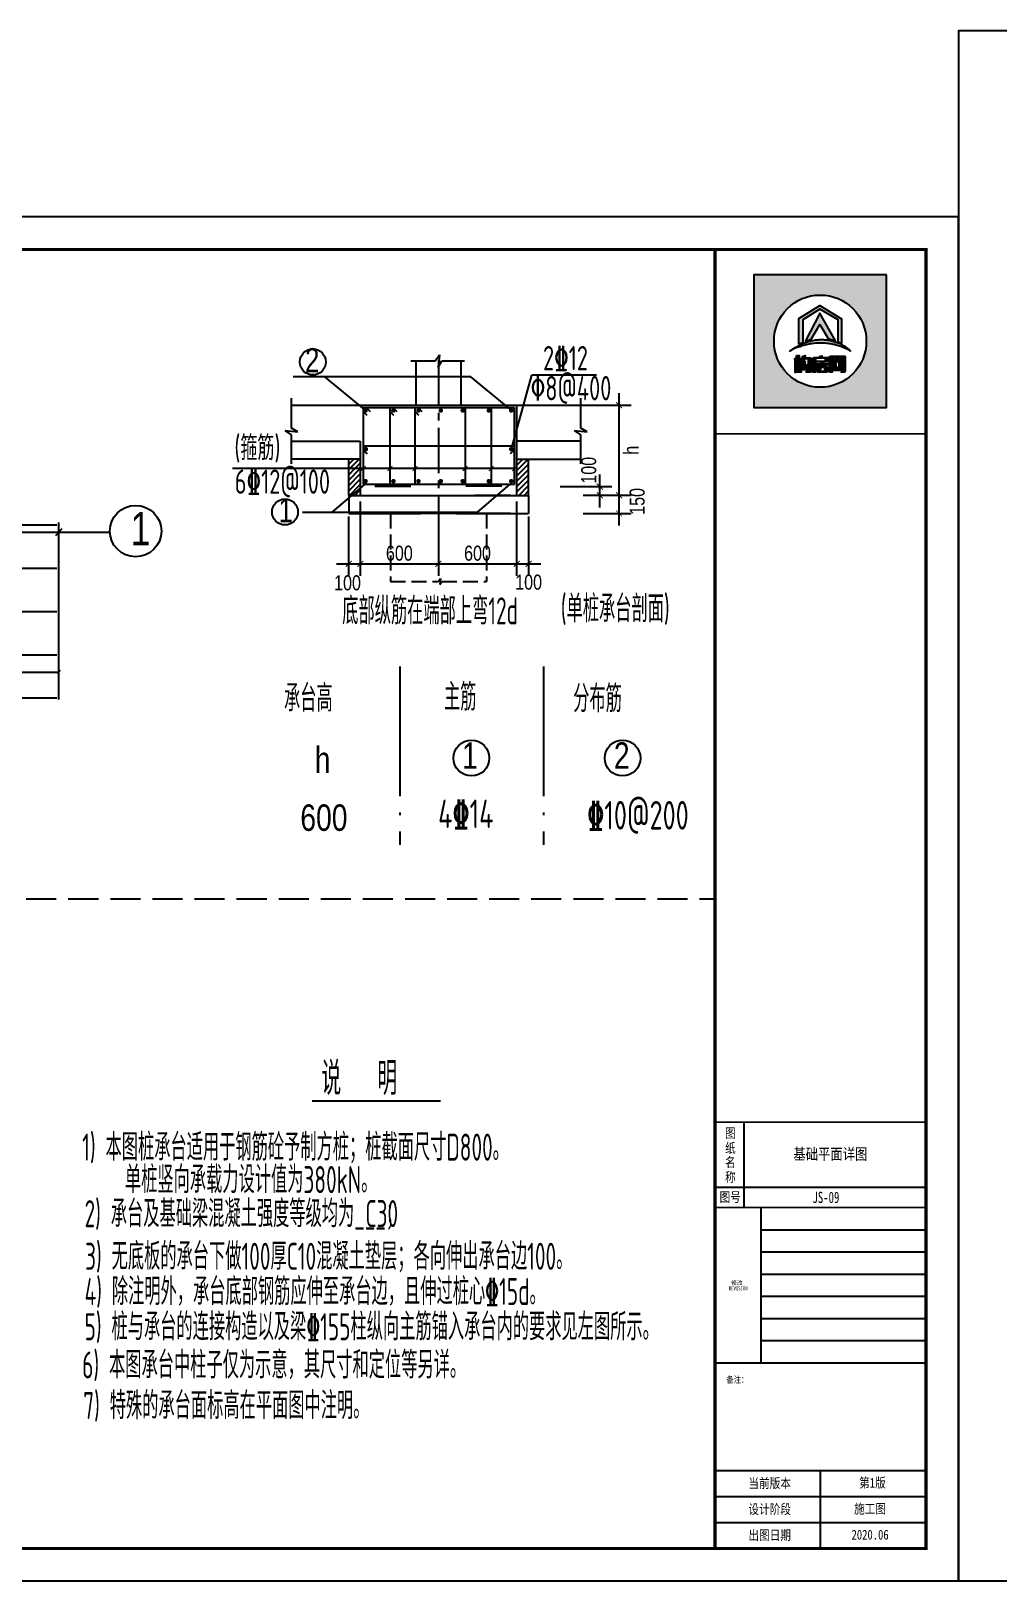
# Model space of a CAD drawing. Header units: millimetres. Extents: x -807114 to 558292, y -468455 to -61603.
# Drawn here: x -47400 to -31315, y -254641 to -228857 of the extents above; entities that cross this region are included whole.
import ezdxf
from ezdxf.enums import TextEntityAlignment as Align

# ---------------------------------------------------------------- set-up
doc = ezdxf.new("R2010")
doc.units = ezdxf.units.MM
doc.header["$LTSCALE"] = 1000
for name, pattern in [('ACAD_ISO04W100', [30.5, 24, -3, 0.5, -3]), ('CENTER', [50.8, 31.75, -6.35, 6.35, -6.35]), ('CENTER2', [1.125, 0.75, -0.125, 0.125, -0.125]), ('DASH', [0.35, 0.25, -0.1]), ('DASHED', [19.05, 12.7, -6.35])]:
    doc.linetypes.add(name, pattern=pattern)
for name, color, linetype in [('0-1', 7, 'DASHED'), ('0-hatch', 8, 'Continuous'), ('5', 7, 'CENTER'), ('BAN', 7, 'Continuous'), ('C-1', 3, 'DASH'), ('G', 3, 'Continuous'), ('HIDE_BEAMDIMMASS', 2, 'Continuous'), ('PUB_TEXT', 3, 'Continuous'), ('PUB_TITLE', 4, 'Continuous'), ('ZX', 6, 'CENTER2'), ('建-文字', 7, 'Continuous'), ('建-轴', 1, 'Continuous'), ('模板说明', 7, 'Continuous')]:
    doc.layers.add(name, color=color, linetype=linetype)
doc.styles.add('_ROMANS', font='tssdeng.shx', dxfattribs={"width": 0.6, "bigfont": 'hztxt.shx'})
doc.styles.add('TJ03', font='tj03-romans1.shx', dxfattribs={"width": 0.8, "bigfont": 'tj-hztxt1.shx'})
doc.styles.add('TSSD_Rein', font='Tssdeng.shx', dxfattribs={"width": 0.7, "bigfont": 'hztxt.shx'})
doc.styles.add('uni-黑体', font='simhei.ttf')
doc.styles.add('ZDBOX', font='simsun.ttc', dxfattribs={"width": 0.7})
doc.styles.add('宋体', font='simsun.ttc', dxfattribs={"width": 0.8})
doc.dimstyles.new('D50', dxfattribs={"dimscale": 0, "dimtxt": 250, "dimasz": 150, "dimexe": 200, "dimexo": 100, "dimgap": 50, "dimtad": 1, "dimdec": 0, "dimlfac": 0.5, "dimzin": 0, "dimdsep": 46, "dimtxsty": 'TJ03', "dimblk1": 'ARCHTICK', "dimblk2": 'ARCHTICK', "dimsah": 1, "dimcen": 0, "dimdle": 200, "dimclrd": 256, "dimclre": 256, "dimclrt": 256, "dimadec": 0, "dimazin": 0, "dimtfac": 1, "dimtdec": 0, "dimtmove": 2, "dimatfit": 3, "dimldrblk": 'ARCHTICK', "dimfxl": 1, "dimtolj": 1, "dimtzin": 0, "dimarcsym": 0})

# ---------------------------------------------------------------- blocks, each defined once
blk = doc.blocks.new('sadfasdfasdf')
for p, q in [((-156581.7, -235082.8), (-156599.8, -235101.5)), ((-155346.4, -235092.1), (-156590.8, -235092.1)), ((-156341.7, -235082.8), (-156359.8, -235101.5)), ((-156101.7, -235082.8), (-156119.8, -235101.5)), ((-155861.7, -235082.8), (-155879.8, -235101.5)), ((-156861, -235868), (-155630.8, -235868)), ((-155861.7, -235858.7), (-155879.8, -235877.4)), ((-155621.7, -235858.7), (-155639.8, -235877.4))]:
    blk.add_line(p, q)
at = {"color": 0, "linetype": 'ByBlock'}
for p, q in [((-155612.7, -235073.5), (-155648.9, -235110.8)), ((-156572.7, -235849.4), (-156608.9, -235886.7)), ((-156341.7, -235858.7), (-156359.8, -235877.4)), ((-156101.7, -235858.7), (-156119.8, -235877.4))]:
    blk.add_line(p, q, dxfattribs=at)
for centre in [(-155204, -235085), (-157003.6, -235868)]:
    blk.add_circle(centre, 142.6)
at = {"layer": 'G'}
for p, q in [((-155640.9, -235052.2), (-156594, -235052.2)), ((-156590.8, -236018.8), (-156590.8, -235036.6)), ((-156350.8, -236018.8), (-156350.8, -235036.6)), ((-156110.8, -236018.8), (-156110.8, -235036.6)), ((-155870.8, -236018.8), (-155870.8, -235036.6)), ((-155630.8, -236018.8), (-155630.8, -235036.6)), ((-155640.9, -235292.2), (-156594, -235292.2)), ((-155640.9, -235532.2), (-156594, -235532.2)), ((-155640.9, -235772.2), (-156594, -235772.2)), ((-155640.9, -236012.2), (-156594, -236012.2))]:
    blk.add_line(p, q, dxfattribs=at)
at = {"layer": '5', "style": 'TJ03', "width": 0.8}
for s, p in [('1', (-155232.2, -235164)), ('2', (-157055.5, -235948.7))]:
    blk.add_text(s, height=184.8, dxfattribs=at).set_placement(p)
blk = doc.blocks.new('_ArchTick')
at = {"color": 0, "linetype": 'ByBlock', "const_width": 0.15}
blk.add_lwpolyline([(-0.5, -0.5), (0.5, 0.5)], dxfattribs=at)
blk = doc.blocks.new('*D9477')
at = {"lineweight": -2}
for p, q in [((-41923, -236681), (-41923, -237920)), ((-42116, -236931), (-42116, -237920)), ((-42316, -237720), (-41723, -237720))]:
    blk.add_line(p, q, dxfattribs=at)
at = {"layer": 'Defpoints', "color": 0}
for p in [(-41923, -236581), (-42116, -236831), (-41923, -237720)]:
    blk.add_point(p, dxfattribs=at)
at = {"linetype": 'ByBlock', "lineweight": -2, "xscale": 100, "yscale": 100, "zscale": 100, "rotation": 180}
blk.add_blockref('_ArchTick', (-42116, -237720), dxfattribs=at)
at = {"linetype": 'ByBlock', "lineweight": -2, "xscale": 100, "yscale": 100, "zscale": 100}
blk.add_blockref('_ArchTick', (-41923, -237720), dxfattribs=at)
at = {"insert": (-42135, -238038), "char_height": 250, "attachment_point": 5, "style": 'TJ03'}
blk.add_mtext('\\A1;100', dxfattribs=at)
blk = doc.blocks.new('*D9478')
at = {"lineweight": -2}
for p, q in [((-41923, -236681), (-41923, -237920)), ((-40623, -236931), (-40623, -237920)), ((-42123, -237720), (-40423, -237720))]:
    blk.add_line(p, q, dxfattribs=at)
at = {"layer": 'Defpoints', "color": 0}
for p in [(-41923, -236581), (-40623, -236831), (-40623, -237720)]:
    blk.add_point(p, dxfattribs=at)
at = {"linetype": 'ByBlock', "lineweight": -2, "xscale": 100, "yscale": 100, "zscale": 100, "rotation": 180}
blk.add_blockref('_ArchTick', (-41923, -237720), dxfattribs=at)
at = {"linetype": 'ByBlock', "lineweight": -2, "xscale": 100, "yscale": 100, "zscale": 100}
blk.add_blockref('_ArchTick', (-40623, -237720), dxfattribs=at)
at = {"insert": (-41273, -237545), "char_height": 250, "attachment_point": 5, "style": 'TJ03'}
blk.add_mtext('\\A1;\\A1;600', dxfattribs=at)
blk = doc.blocks.new('*D9479')
at = {"lineweight": -2}
for p, q in [((-39323, -236681), (-39323, -237920)), ((-40623, -236931), (-40623, -237920)), ((-40823, -237720), (-39123, -237720))]:
    blk.add_line(p, q, dxfattribs=at)
at = {"layer": 'Defpoints', "color": 0}
for p in [(-39323, -236581), (-40623, -236831), (-39323, -237720)]:
    blk.add_point(p, dxfattribs=at)
at = {"linetype": 'ByBlock', "lineweight": -2, "xscale": 100, "yscale": 100, "zscale": 100, "rotation": 180}
blk.add_blockref('_ArchTick', (-40623, -237720), dxfattribs=at)
at = {"linetype": 'ByBlock', "lineweight": -2, "xscale": 100, "yscale": 100, "zscale": 100}
blk.add_blockref('_ArchTick', (-39323, -237720), dxfattribs=at)
at = {"insert": (-39973, -237545), "char_height": 250, "attachment_point": 5, "style": 'TJ03'}
blk.add_mtext('\\A1;\\A1;600', dxfattribs=at)
blk = doc.blocks.new('*D9480')
at = {"lineweight": -2}
for p, q in [((-39323, -236681), (-39323, -237920)), ((-39122, -236931), (-39122, -237920)), ((-39523, -237720), (-38922, -237720))]:
    blk.add_line(p, q, dxfattribs=at)
at = {"layer": 'Defpoints', "color": 0}
for p in [(-39323, -236581), (-39122, -236831), (-39122, -237720)]:
    blk.add_point(p, dxfattribs=at)
at = {"linetype": 'ByBlock', "lineweight": -2, "xscale": 100, "yscale": 100, "zscale": 100, "rotation": 180}
blk.add_blockref('_ArchTick', (-39323, -237720), dxfattribs=at)
at = {"linetype": 'ByBlock', "lineweight": -2, "xscale": 100, "yscale": 100, "zscale": 100}
blk.add_blockref('_ArchTick', (-39122, -237720), dxfattribs=at)
at = {"insert": (-39123, -238027), "char_height": 250, "attachment_point": 5, "style": 'TJ03'}
blk.add_mtext('\\A1;100', dxfattribs=at)
blk = doc.blocks.new('*D9481')
at = {"lineweight": -2}
for p, q in [((-37618, -236781), (-37618, -234881)), ((-38396, -235081), (-37418, -235081)), ((-38213, -236581), (-37418, -236581))]:
    blk.add_line(p, q, dxfattribs=at)
at = {"layer": 'Defpoints', "color": 0}
for p in [(-38496, -235081), (-37618, -235081), (-38313, -236581)]:
    blk.add_point(p, dxfattribs=at)
at = {"linetype": 'ByBlock', "lineweight": -2, "xscale": 100, "yscale": 100, "zscale": 100}
for p, rotation in [((-37618, -235081), 90), ((-37618, -236581), 270)]:
    blk.add_blockref('_ArchTick', p, dxfattribs=dict(at, rotation=rotation))
at = {"insert": (-37419, -235831), "char_height": 250, "attachment_point": 5, "rotation": 90, "style": 'TJ03'}
blk.add_mtext('\\A1;h', dxfattribs=at)
blk = doc.blocks.new('*D9482')
at = {"lineweight": -2}
for p, q in [((-37618, -237082), (-37618, -236381)), ((-38213, -236581), (-37418, -236581)), ((-38213, -236882), (-37418, -236882))]:
    blk.add_line(p, q, dxfattribs=at)
at = {"layer": 'Defpoints', "color": 0}
for p in [(-38313, -236581), (-37618, -236581), (-38313, -236882)]:
    blk.add_point(p, dxfattribs=at)
at = {"linetype": 'ByBlock', "lineweight": -2, "xscale": 100, "yscale": 100, "zscale": 100}
for p, rotation in [((-37618, -236581), 90), ((-37618, -236882), 270)]:
    blk.add_blockref('_ArchTick', p, dxfattribs=dict(at, rotation=rotation))
at = {"insert": (-37316, -236682), "char_height": 250, "attachment_point": 5, "rotation": 90, "style": 'TJ03'}
blk.add_mtext('\\A1;150', dxfattribs=at)
blk = doc.blocks.new('*D9483')
at = {"lineweight": -2}
for p, q in [((-38597, -236435), (-37739, -236435)), ((-37939, -236781), (-37939, -236235)), ((-38113, -236581), (-37739, -236581))]:
    blk.add_line(p, q, dxfattribs=at)
at = {"layer": 'Defpoints', "color": 0}
for p in [(-38697, -236435), (-37939, -236435), (-38213, -236581)]:
    blk.add_point(p, dxfattribs=at)
at = {"linetype": 'ByBlock', "lineweight": -2, "xscale": 100, "yscale": 100, "zscale": 100}
for p, rotation in [((-37939, -236435), 90), ((-37939, -236581), 270)]:
    blk.add_blockref('_ArchTick', p, dxfattribs=dict(at, rotation=rotation))
at = {"insert": (-38122, -236164), "char_height": 250, "attachment_point": 5, "rotation": 90, "style": 'TJ03'}
blk.add_mtext('\\A1;100', dxfattribs=at)

msp = doc.modelspace()

# ---------------------------------------------------------------- hatches: boundary and pattern name
h = msp.add_hatch(color=254)
h.dxf.hatch_style = 1
h.paths.add_polyline_path([(-35374.7, -232914.9), (-35374.7, -235117.8), (-33171.8, -235117.8), (-33171.8, -232914.9)])
h.paths.add_polyline_path([(-33505.8, -234016.4, 1), (-35040.8, -234016.4, 1)], flags=16)
edge = h.paths.add_edge_path(flags=0)
edge.add_spline(control_points=[(-34775.3, -234179), (-34784.2, -234187), (-34702.4, -234132.1), (-34662.5, -234129.2), (-34554.4, -234087.5), (-34464.6, -234066.2), (-34368.5, -234052.4), (-34278.4, -234046.3), (-34198, -234049.1), (-34127.2, -234059.7), (-34060.6, -234067.8), (-33984.2, -234088), (-33914.9, -234109.5), (-33855.8, -234139.8), (-33807.9, -234158.2), (-33783.8, -234171.3), (-33764, -234184.4), (-33793.9, -234158), (-33810.4, -234137.6), (-33862.2, -234104), (-33915.2, -234068.7), (-33981.2, -234044.9), (-34048.5, -234018.2), (-34117.3, -234001.5), (-34184.7, -233992.5), (-34253.2, -233989.4), (-34331.6, -233991.6), (-34419.6, -234010.9), (-34505.8, -234033.3), (-34583.6, -234066.5), (-34647.2, -234099.4), (-34702.7, -234130.2), (-34744.5, -234156.1), (-34767.7, -234172.1), (-34775.3, -234179)], knot_values=[0, 0, 0, 0, 114.6701792, 423.6370059, 763.8986699, 1083.683754, 1343.4052394, 1688.0764596, 1952.3268144, 2113.6990549, 2375.6938067, 2595.1886814, 2872.8395413, 3068.1559512, 3238.5921563, 3348.0567625, 3361.0951673, 3431.8058454, 3527.2652608, 3733.2003234, 3952.805082, 4160.2327803, 4398.1287659, 4650.4881327, 4837.1696797, 5050.4283255, 5308.6844968, 5588.1598982, 5913.430939, 6163.1232497, 6398.1392066, 6601.6250784, 6772.5497694, 6871.1499722, 6871.1499722, 6871.1499722, 6871.1499722], degree=3, periodic=1)
h.paths.add_polyline_path([(-34221.7, -234371.5), (-34218.1, -234371.8), (-34218.1, -234393.5), (-34138.6, -234393.5), (-34138.6, -234411), (-34267.7, -234411), (-34267.7, -234437.8), (-34165.6, -234437.8), (-34155.9, -234443.5), (-34149.4, -234453.1), (-34150, -234516.9), (-34155.2, -234524.7), (-34164.7, -234532.5), (-34244.3, -234532.5), (-34236.7, -234522.8), (-34233.2, -234515), (-34201.1, -234515), (-34195, -234511.9), (-34192.9, -234505.6), (-34192.9, -234461.6), (-34194.7, -234457.2), (-34200.1, -234454.6), (-34267.9, -234454.6), (-34267.9, -234532.5), (-34310.4, -234532.5), (-34310.4, -234415.8), (-34313.3, -234411), (-34339.2, -234411), (-34339.2, -234393.5), (-34261.5, -234393.5), (-34261.5, -234381.3)], flags=0)
h.paths.add_polyline_path([(-34263.5, -234265.6), (-34243.8, -234259.7), (-34243.8, -234282.3), (-34240.7, -234285.9), (-34154.7, -234285.9), (-34146.7, -234290.9), (-34141.4, -234298.4), (-34141.4, -234348.8), (-34148.4, -234357.1), (-34156.6, -234361.8), (-34343.3, -234361.8), (-34349.9, -234365.1), (-34349.9, -234532.5), (-34392.8, -234532.5), (-34392.8, -234300.3), (-34386.7, -234291.2), (-34375.3, -234285.9), (-34285.4, -234285.9), (-34285.4, -234271.4)], flags=0)
h.paths.add_polyline_path([(-34349.9, -234347.1), (-34349.9, -234307.2), (-34340.8, -234301.7), (-34191.4, -234301.7), (-34183.6, -234308.6), (-34183.6, -234347.1)], flags=0)
h.paths.add_polyline_path([(-34520.7, -234361.3), (-34531.3, -234420.7), (-34540.8, -234469.2), (-34539.3, -234474.8), (-34516.9, -234474.8), (-34514.9, -234469.7), (-34520.8, -234421.6), (-34482.9, -234404.3), (-34474, -234472.2), (-34474.1, -234485.5), (-34481.3, -234493.9), (-34572.2, -234493.9), (-34580.6, -234487.3), (-34582.5, -234478.1), (-34559.1, -234361.3)], flags=0)
h.paths.add_polyline_path([(-34546.1, -234264.2), (-34521.5, -234256.4), (-34527.1, -234292), (-34442.6, -234292), (-34434.6, -234293.9), (-34427.5, -234300.4), (-34425.9, -234308.1), (-34425.9, -234516.9), (-34429.6, -234524.3), (-34437.8, -234532.5), (-34504.6, -234532.5), (-34497.9, -234523.7), (-34493.2, -234513.9), (-34475.9, -234513.9), (-34469.6, -234510.6), (-34467.6, -234504), (-34467.6, -234325.1), (-34467.6, -234321.2), (-34470.4, -234315.6), (-34477.4, -234311.7), (-34531.4, -234311.7), (-34533, -234328.2), (-34537.7, -234350.7), (-34580.8, -234350.7), (-34572.4, -234329.5), (-34566.9, -234300.3), (-34564.7, -234268.6)], flags=0)
h.paths.add_polyline_path([(-34590.3, -234337.4), (-34590.2, -234532.5), (-34615.4, -234532.5), (-34615.4, -234337.4)], flags=0)
h.paths.add_polyline_path([(-34670.4, -234337.4), (-34672.6, -234532.5), (-34693.4, -234532.5), (-34693.4, -234337.4)], flags=0)
h.paths.add_polyline_path([(-34621.7, -234257), (-34621.7, -234303.9), (-34591.1, -234303.9), (-34591.1, -234322), (-34621.7, -234322), (-34621.7, -234532.5), (-34664.6, -234532.5), (-34664.6, -234322), (-34695.4, -234322), (-34695.4, -234303.9), (-34664.6, -234303.9), (-34664.6, -234257)], flags=0)
h.paths.add_polyline_path([(-34525.5, -234023.1), (-34277.1, -233552.1), (-34019.9, -234012.4), (-34137.8, -233970.1), (-34278.5, -233740.7), (-34421.7, -233986.1)], flags=0)
h.paths.add_polyline_path([(-34626.4, -233641.2), (-34278.2, -233421.1), (-33920.9, -233643), (-33920.9, -234056.9), (-33975.1, -234034.4), (-33975.1, -233664.3), (-34277.3, -233485.4), (-34563.9, -233660.9), (-34563.9, -234041.6), (-34626.4, -234065.9)], flags=0)
h.paths.add_polyline_path([(-34075.2, -234532.5), (-34116.6, -234532.5), (-34116.6, -234284.4), (-34116.6, -234280.6), (-34111.9, -234272.8), (-34101.9, -234264.7), (-33873.6, -234264.7), (-33865.1, -234268.7), (-33856.6, -234275.8), (-33856.6, -234515), (-33863.8, -234526.4), (-33869.7, -234532.5), (-33921.4, -234532.5), (-33911.4, -234515.8), (-33903.8, -234514.7), (-33900.3, -234508), (-33900.3, -234502.3), (-33902.2, -234502.3), (-33931.9, -234502.3), (-33941.7, -234470.6), (-33953.3, -234502.3), (-34017, -234502.3), (-34026.7, -234470.6), (-34040.2, -234502.3), (-34071.2, -234502.3), (-34071.2, -234493.4), (-34068.8, -234493.4), (-34042.1, -234410.5), (-34075.2, -234307.2)], flags=0)
h.paths.add_polyline_path([(-33986.2, -234312.8), (-33957.5, -234410.5), (-33984, -234493.4), (-33987.8, -234493.4), (-34012.9, -234410.5), (-33989.7, -234312.8)], flags=0)
h = msp.add_hatch(color=7)
h.dxf.hatch_style = 1
h.paths.add_polyline_path([(-34626.4, -234065.9), (-34563.9, -234041.6), (-34563.9, -233660.9), (-34277.3, -233485.4), (-33975.1, -233664.3), (-33975.1, -234034.4), (-33920.9, -234056.9), (-33920.9, -233643), (-34278.2, -233421.1), (-34626.4, -233641.2)])
h = msp.add_hatch(color=7)
h.dxf.hatch_style = 1
h.paths.add_polyline_path([(-34421.7, -233986.1), (-34278.5, -233740.7), (-34137.8, -233970.1), (-34019.9, -234012.4), (-34277.1, -233552.1), (-34525.5, -234023.1)])
h = msp.add_hatch(color=7)
h.dxf.hatch_style = 1
edge = h.paths.add_edge_path()
edge.add_spline(control_points=[(-34775.3, -234179), (-34767.7, -234172.1), (-34744.5, -234156.1), (-34702.7, -234130.2), (-34647.2, -234099.4), (-34583.6, -234066.5), (-34505.8, -234033.3), (-34419.6, -234010.9), (-34331.6, -233991.6), (-34253.2, -233989.4), (-34184.7, -233992.5), (-34117.3, -234001.5), (-34048.5, -234018.2), (-33981.2, -234044.9), (-33915.2, -234068.7), (-33862.2, -234104), (-33810.4, -234137.6), (-33793.9, -234158), (-33764, -234184.4), (-33783.8, -234171.3), (-33807.9, -234158.2), (-33855.8, -234139.8), (-33914.9, -234109.5), (-33984.2, -234088), (-34060.6, -234067.8), (-34127.2, -234059.7), (-34198, -234049.1), (-34278.4, -234046.3), (-34368.5, -234052.4), (-34464.6, -234066.2), (-34554.4, -234087.5), (-34662.5, -234129.2), (-34702.4, -234132.1), (-34784.2, -234187), (-34775.3, -234179)], knot_values=[0, 0, 0, 0, 98.6002028, 269.5248939, 473.0107656, 708.0267225, 957.7190332, 1282.990074, 1562.4654754, 1820.7216467, 2033.9802925, 2220.6618395, 2473.0212063, 2710.9171919, 2918.3448902, 3137.9496488, 3343.8847114, 3439.3441268, 3510.0548049, 3523.0932098, 3632.5578159, 3802.994021, 3998.3104309, 4275.9612908, 4495.4561655, 4757.4509174, 4918.8231578, 5183.0735126, 5527.7447328, 5787.4662182, 6107.2513023, 6447.5129663, 6756.479793, 6871.1499722, 6871.1499722, 6871.1499722, 6871.1499722], degree=3, periodic=1)
h = msp.add_hatch(color=7)
h.dxf.hatch_style = 1
h.paths.add_polyline_path([(-34664.6, -234257), (-34664.6, -234303.9), (-34695.4, -234303.9), (-34695.4, -234322), (-34664.6, -234322), (-34664.6, -234532.5), (-34621.7, -234532.5), (-34621.7, -234322), (-34591.1, -234322), (-34591.1, -234303.9), (-34621.7, -234303.9), (-34621.7, -234257)])
h = msp.add_hatch(color=7)
h.dxf.hatch_style = 1
h.paths.add_polyline_path([(-34693.4, -234337.4), (-34693.4, -234532.5), (-34672.6, -234532.5), (-34670.4, -234337.4)])
h = msp.add_hatch(color=7)
h.dxf.hatch_style = 1
h.paths.add_polyline_path([(-34615.4, -234337.4), (-34615.4, -234532.5), (-34590.2, -234532.5), (-34590.3, -234337.4)])
h = msp.add_hatch(color=7)
h.dxf.hatch_style = 1
h.paths.add_polyline_path([(-34559.1, -234361.3), (-34582.5, -234478.1), (-34580.6, -234487.3), (-34572.2, -234493.9), (-34481.3, -234493.9), (-34474.1, -234485.5), (-34474, -234472.2), (-34482.9, -234404.3), (-34520.8, -234421.6), (-34514.9, -234469.7), (-34516.9, -234474.8), (-34539.3, -234474.8), (-34540.8, -234469.2), (-34531.3, -234420.7), (-34520.7, -234361.3)])
h = msp.add_hatch(color=7)
h.dxf.hatch_style = 1
h.paths.add_polyline_path([(-34564.7, -234268.6), (-34566.9, -234300.3), (-34572.4, -234329.5), (-34580.8, -234350.7), (-34537.7, -234350.7), (-34533, -234328.2), (-34531.4, -234311.7), (-34477.4, -234311.7), (-34470.4, -234315.6), (-34467.6, -234321.2), (-34467.6, -234325.1), (-34467.6, -234504), (-34469.6, -234510.6), (-34475.9, -234513.9), (-34493.2, -234513.9), (-34497.9, -234523.7), (-34504.6, -234532.5), (-34437.8, -234532.5), (-34429.6, -234524.3), (-34425.9, -234516.9), (-34425.9, -234308.1), (-34427.5, -234300.4), (-34434.6, -234293.9), (-34442.6, -234292), (-34527.1, -234292), (-34521.5, -234256.4), (-34546.1, -234264.2)])
h = msp.add_hatch(color=7)
h.dxf.hatch_style = 1
h.paths.add_polyline_path([(-34285.4, -234271.4), (-34285.4, -234285.9), (-34375.3, -234285.9), (-34386.7, -234291.2), (-34392.8, -234300.3), (-34392.8, -234532.5), (-34349.9, -234532.5), (-34349.9, -234365.1), (-34343.3, -234361.8), (-34156.6, -234361.8), (-34148.4, -234357.1), (-34141.4, -234348.8), (-34141.4, -234298.4), (-34146.7, -234290.9), (-34154.7, -234285.9), (-34240.7, -234285.9), (-34243.8, -234282.3), (-34243.8, -234259.7), (-34263.5, -234265.6)])
h.paths.add_polyline_path([(-34349.9, -234347.1), (-34349.9, -234307.2), (-34340.8, -234301.7), (-34191.4, -234301.7), (-34183.6, -234308.6), (-34183.6, -234347.1)], flags=16)
h = msp.add_hatch(color=7)
h.dxf.hatch_style = 1
h.paths.add_polyline_path([(-34261.5, -234381.3), (-34261.5, -234393.5), (-34339.2, -234393.5), (-34339.2, -234411), (-34313.3, -234411), (-34310.4, -234415.8), (-34310.4, -234532.5), (-34267.9, -234532.5), (-34267.9, -234454.6), (-34200.1, -234454.6), (-34194.7, -234457.2), (-34192.9, -234461.6), (-34192.9, -234505.6), (-34195, -234511.9), (-34201.1, -234515), (-34233.2, -234515), (-34236.7, -234522.8), (-34244.3, -234532.5), (-34164.7, -234532.5), (-34155.2, -234524.7), (-34150, -234516.9), (-34149.4, -234453.1), (-34155.9, -234443.5), (-34165.6, -234437.8), (-34267.7, -234437.8), (-34267.7, -234411), (-34138.6, -234411), (-34138.6, -234393.5), (-34218.1, -234393.5), (-34218.1, -234371.8), (-34221.7, -234371.5)])
h = msp.add_hatch(color=7)
h.dxf.hatch_style = 1
h.paths.add_polyline_path([(-34075.2, -234307.2), (-34075.2, -234289.5), (-34067.1, -234280.5), (-33907.1, -234280.5), (-33900.3, -234287.8), (-33900.3, -234508), (-33903.8, -234514.7), (-33911.4, -234515.8), (-33921.4, -234532.5), (-33869.7, -234532.5), (-33863.8, -234526.4), (-33856.6, -234515), (-33856.6, -234275.8), (-33865.1, -234268.7), (-33873.6, -234264.7), (-34101.9, -234264.7), (-34111.9, -234272.8), (-34116.6, -234280.6), (-34116.6, -234284.4), (-34116.6, -234532.5), (-34075.2, -234532.5)])
h = msp.add_hatch(color=7)
h.dxf.hatch_style = 1
h.paths.add_polyline_path([(-33903.6, -234493.4), (-33927.8, -234410.5), (-33903.3, -234307.2), (-33931.6, -234307.2), (-33943.7, -234351), (-33958.3, -234307.2), (-34017.9, -234307.2), (-34028.8, -234349.6), (-34042.4, -234307.2), (-34071.3, -234307.2), (-34042.1, -234410.5), (-34068.8, -234493.4), (-34071.2, -234493.4), (-34071.2, -234494.7), (-34071.2, -234502.3), (-34040.2, -234502.3), (-34026.7, -234470.6), (-34017, -234502.3), (-33953.3, -234502.3), (-33941.7, -234470.6), (-33931.9, -234502.3), (-33902.2, -234502.3), (-33902.2, -234493.4)])
h.paths.add_polyline_path([(-33986.2, -234312.8), (-33957.5, -234410.5), (-33984, -234493.4), (-33987.8, -234493.4), (-34012.9, -234410.5), (-33989.7, -234312.8)], flags=16)

# ---------------------------------------------------------------- linework, layer by layer
for p, q in [((-41079.9, -234343.5), (-40676.6, -234343.5)), ((-40997.8, -234341.9), (-40997.8, -235081.3)), ((-40676.6, -234343.5), (-40604.7, -234241.3)), ((-40604.7, -234241.3), (-40626.9, -234449.7)), ((-40626.9, -234449.7), (-40566.9, -234343.5)), ((-40566.9, -234343.5), (-40186.6, -234343.5)), ((-40247.8, -234341.9), (-40247.8, -235081.3)), ((-40085.6, -234612.3), (-43038.1, -234612.3)), ((-41858.9, -235149.6), (-42513.6, -234612.3)), ((-39430.9, -235149.6), (-40085.6, -234612.3)), ((-37992, -234584), (-39070.7, -234584)), ((-43068.3, -235463.3), (-43068.3, -234965.4)), ((-43068.3, -235081.3), (-40997.8, -235081.3)), ((-40247.8, -235081.3), (-38344.4, -235081.3)), ((-39322.8, -235081.3), (-39322.8, -236581.3)), ((-38255.5, -235463.3), (-38255.5, -234965.4)), ((-43068.3, -235572.9), (-43170.5, -235501)), ((-43170.5, -235501), (-42962.1, -235523.2)), ((-42962.1, -235523.2), (-43068.3, -235463.3)), ((-43068.3, -236057.6), (-43068.3, -235572.9)), ((-38255.5, -235572.9), (-38357.7, -235501)), ((-38357.7, -235501), (-38149.3, -235523.2)), ((-38149.3, -235523.2), (-38255.5, -235463.3)), ((-38255.5, -236057.6), (-38255.5, -235572.9)), ((-43068.3, -235680.7), (-41922.8, -235680.7)), ((-41922.8, -235680.7), (-41922.8, -236581.3)), ((-38255.5, -235680.7), (-39322.8, -235680.7)), ((-39351.5, -236136.3), (-44047.1, -236136.3)), ((-41922.8, -235980.7), (-43068.3, -235980.7)), ((-42115.6, -236581.3), (-42115.6, -235980.7)), ((-39322.8, -235980.7), (-38255.5, -235980.7)), ((-39122.4, -236581.3), (-39122.4, -235980.7)), ((-41847, -236394.8), (-42398.9, -236865.3)), ((-41679.8, -236431.3), (-41079.8, -236431.3)), ((-39565.8, -236431.3), (-40165.8, -236431.3)), ((-39433.8, -236394.8), (-39985.7, -236865.3)), ((-42115.6, -236581.3), (-40922.8, -236581.3)), ((-42115.6, -236581.3), (-42115.6, -236881.3)), ((-40322.8, -236581.3), (-39122.4, -236581.3)), ((-39122.4, -236581.3), (-39122.4, -236881.3)), ((-39985.7, -236865.3), (-42884.5, -236865.3)), ((-42115.6, -236881.3), (-40922.8, -236881.3)), ((-40322.8, -236881.3), (-39122.4, -236881.3)), ((-40625.2, -238015.7), (-40588.1, -237964.8)), ((-40588.1, -237964.8), (-40599.9, -238065.6)), ((-40599.9, -238065.6), (-40568.8, -238015.7)), ((-35538.2, -248428.4), (-35538.2, -247010.3)), ((-36024.4, -248090.7), (-32512.8, -248090.7))]:
    msp.add_line(p, q)
for points in [[(-33171.8, -232914.9), (-35374.7, -232914.9), (-35374.7, -235117.8), (-33171.8, -235117.8)], [(-34626.4, -234065.9), (-34626.4, -233641.2), (-34278.2, -233421.1), (-33920.9, -233643), (-33920.9, -234056.9), (-33975.1, -234034.4), (-33975.1, -233664.3), (-34277.3, -233485.4), (-34563.9, -233660.9), (-34563.9, -234041.6)], [(-34525.5, -234023.1), (-34421.7, -233986.1), (-34278.5, -233740.7), (-34137.8, -233970.1), (-34019.9, -234012.4), (-34277.1, -233552.1)], [(-34664.6, -234257), (-34621.7, -234257), (-34621.7, -234303.9), (-34591.1, -234303.9), (-34591.1, -234322), (-34621.7, -234322), (-34621.7, -234532.5), (-34664.6, -234532.5), (-34664.6, -234322), (-34695.4, -234322), (-34695.4, -234303.9), (-34664.6, -234303.9)], [(-34670.4, -234337.4), (-34693.4, -234337.4), (-34693.4, -234532.5), (-34672.6, -234532.5)], [(-34615.4, -234337.4), (-34590.3, -234337.4), (-34590.2, -234532.5), (-34615.4, -234532.5)], [(-34285.4, -234271.4), (-34263.5, -234265.6), (-34243.8, -234259.7), (-34243.8, -234282.3), (-34240.7, -234285.9), (-34154.7, -234285.9), (-34146.7, -234290.9), (-34141.4, -234298.4), (-34141.4, -234348.8), (-34148.4, -234357.1), (-34156.6, -234361.8), (-34343.3, -234361.8), (-34349.9, -234365.1), (-34349.9, -234532.5), (-34392.8, -234532.5), (-34392.8, -234300.3), (-34386.7, -234291.2), (-34375.3, -234285.9), (-34285.4, -234285.9)], [(-34349.9, -234347.1), (-34183.6, -234347.1), (-34183.6, -234308.6), (-34191.4, -234301.7), (-34340.8, -234301.7), (-34349.9, -234307.2)], [(-34261.5, -234381.3), (-34221.7, -234371.5), (-34218.1, -234371.8), (-34218.1, -234393.5), (-34138.6, -234393.5), (-34138.6, -234411), (-34267.7, -234411), (-34267.7, -234437.8), (-34165.6, -234437.8), (-34155.9, -234443.5), (-34149.4, -234453.1), (-34150, -234516.9), (-34155.2, -234524.7), (-34164.7, -234532.5), (-34244.3, -234532.5), (-34236.7, -234522.8), (-34233.2, -234515), (-34201.1, -234515), (-34195, -234511.9), (-34192.9, -234505.6), (-34192.9, -234461.6), (-34194.7, -234457.2), (-34200.1, -234454.6), (-34267.9, -234454.6), (-34267.9, -234532.5), (-34310.4, -234532.5), (-34310.4, -234415.8), (-34313.3, -234411), (-34339.2, -234411), (-34339.2, -234393.5), (-34261.5, -234393.5)], [(-34116.6, -234532.5), (-34116.6, -234284.4), (-34116.6, -234280.6), (-34111.9, -234272.8), (-34101.9, -234264.7), (-33873.6, -234264.7), (-33865.1, -234268.7), (-33856.6, -234275.8), (-33856.6, -234515), (-33863.8, -234526.4), (-33869.7, -234532.5), (-33921.4, -234532.5), (-33911.4, -234515.8), (-33903.8, -234514.7), (-33900.3, -234508), (-33900.3, -234287.8), (-33907.1, -234280.5), (-34067.1, -234280.5), (-34075.2, -234289.5), (-34075.2, -234532.5)], [(-33989.7, -234312.8), (-33986.2, -234312.8), (-33957.5, -234410.5), (-33984, -234493.4), (-33987.8, -234493.4), (-34012.9, -234410.5)]]:
    msp.add_lwpolyline(points, close=True)
for points in [[(-34559.1, -234361.3), (-34520.7, -234361.3), (-34531.3, -234420.7), (-34540.8, -234469.2), (-34539.3, -234474.8), (-34516.9, -234474.8), (-34514.9, -234469.7), (-34520.8, -234421.6), (-34482.9, -234404.3), (-34474, -234472.2), (-34474.1, -234485.5), (-34481.3, -234493.9), (-34572.2, -234493.9), (-34580.6, -234487.3), (-34582.5, -234478.1), (-34559.1, -234361.3)], [(-34564.7, -234268.6), (-34546.1, -234264.2), (-34521.5, -234256.4), (-34527.1, -234292), (-34442.6, -234292), (-34434.6, -234293.9), (-34427.5, -234300.4), (-34425.9, -234308.1), (-34425.9, -234516.9), (-34429.6, -234524.3), (-34437.8, -234532.5), (-34504.6, -234532.5), (-34497.9, -234523.7), (-34493.2, -234513.9), (-34475.9, -234513.9), (-34469.6, -234510.6), (-34467.6, -234504), (-34467.6, -234325.1), (-34467.6, -234321.2), (-34470.4, -234315.6), (-34477.4, -234311.7), (-34531.4, -234311.7), (-34533, -234328.2), (-34537.7, -234350.7), (-34580.8, -234350.7), (-34580.8, -234350.7), (-34572.4, -234329.5), (-34566.9, -234300.3), (-34564.7, -234268.6)], [(-33903.6, -234493.4), (-33903.6, -234493.4), (-33902.2, -234493.4), (-33902.2, -234502.3), (-33931.9, -234502.3), (-33941.7, -234470.6), (-33953.3, -234502.3), (-34017, -234502.3), (-34026.7, -234470.6), (-34040.2, -234502.3), (-34071.2, -234502.3), (-34071.2, -234494.7), (-34071.2, -234493.4), (-34068.8, -234493.4), (-34042.1, -234410.5), (-34071.3, -234307.2)]]:
    msp.add_lwpolyline(points)
at = {"color": 7}
msp.add_lwpolyline([(-34071.3, -234307.2), (-34042.4, -234307.2), (-34028.8, -234349.6), (-34017.9, -234307.2), (-33958.3, -234307.2), (-33943.7, -234351), (-33931.6, -234307.2), (-33903.3, -234307.2), (-33927.8, -234410.5), (-33903.6, -234493.4)], dxfattribs=at)
at = {"const_width": 27}
for points in [[(-36024.4, -235560.4), (-32512.8, -235560.4)], [(-36024.4, -247010.3), (-32512.8, -247010.3)], [(-36024.4, -248428.4), (-32512.8, -248428.4)], [(-36024.4, -251009.6), (-32512.8, -251009.6)]]:
    msp.add_lwpolyline(points, dxfattribs=at)
at = {"color": 0, "linetype": 'ByBlock', "const_width": 16.9}
for points in [[(-41833.8, -236096.5), (-41912.9, -236176.1)], [(-41390.3, -236096.5), (-41469.4, -236176.1)], [(-40973.2, -236096.5), (-41052.2, -236176.1)], [(-40140.1, -236096.5), (-40219.2, -236176.1)], [(-39706.7, -236096.5), (-39785.8, -236176.1)], [(-39318.5, -236096.5), (-39397.6, -236176.1)]]:
    msp.add_lwpolyline(points, dxfattribs=at)
for centre, radius in [((-34273.3, -234016.4), 767.5), ((-42712, -234362.3), 216), ((-43174.9, -236858.4), 216), ((-40074.3, -240951.7), 297), ((-37560.4, -240951.7), 297)]:
    msp.add_circle(centre, radius)
at = {"start_tangent": (-0.7407905, -0.6717362), "end_tangent": (-0.7407905, -0.6717362)}
msp.add_spline([(-34775.3, -234179), (-34744.3, -234161.2), (-34655.4, -234123.5), (-34554.6, -234090.1), (-34457.6, -234066.2), (-34377.3, -234054.5), (-34269.9, -234047.8), (-34187.5, -234051.4), (-34137.5, -234058), (-34056.6, -234070.3), (-33990.1, -234086.8), (-33908, -234114.6), (-33852.6, -234140.1), (-33803.7, -234161.2), (-33773.9, -234177.9), (-33770.4, -234180.1), (-33786, -234164.4), (-33807.1, -234143.4), (-33859.3, -234105.7), (-33918, -234070.3), (-33977.9, -234045.8), (-34047.7, -234020.3), (-34124.2, -234001.4), (-34182, -233993.6), (-34248.5, -233990.4), (-34329.1, -233993.9), (-34414.8, -234010.3), (-34512.6, -234038), (-34584.5, -234068), (-34650, -234101.2), (-34705.4, -234132.3), (-34750.7, -234160.5), (-34775.3, -234179)], degree=3, dxfattribs=at)
at = {"layer": '0-1'}
for p, q in [((-40997.8, -235081.3), (-40247.8, -235081.3)), ((-41822.8, -236581.3), (-41222.8, -236581.3)), ((-40922.8, -236581.3), (-40322.8, -236581.3)), ((-39422.8, -236581.3), (-40022.8, -236581.3)), ((-41822.8, -236881.3), (-41222.8, -236881.3)), ((-40322.8, -236881.3), (-40922.8, -236881.3)), ((-39422.8, -236881.3), (-40022.8, -236881.3))]:
    msp.add_line(p, q, dxfattribs=at)
at = {"layer": '0-hatch', "linetype": 'DASH', "ltscale": 2}
msp.add_line((-62878.9, -243296.1), (-36024.4, -243296.1), dxfattribs=at)
at = {"layer": 'BAN'}
for p, q in [((-39410.8, -235831.5), (-39070.7, -234584)), ((-42115.6, -236064.5), (-42031.8, -235980.7)), ((-42115.6, -236152.9), (-42099.1, -236136.3)), ((-42115.6, -236241.3), (-42010.7, -236136.3)), ((-42115.6, -236329.6), (-41922.8, -236136.8)), ((-42099.1, -236136.3), (-41943.4, -235980.7)), ((-42010.7, -236136.3), (-41922.8, -236048.4)), ((-39322.8, -235997.5), (-39306, -235980.7)), ((-39322.8, -236085.8), (-39217.6, -235980.7)), ((-39322.8, -236174.2), (-39129.2, -235980.7)), ((-39322.8, -236262.6), (-39122.4, -236062.3)), ((-39322.8, -236351), (-39122.4, -236150.7)), ((-42115.6, -236418), (-41922.8, -236225.2)), ((-42115.6, -236506.4), (-41922.8, -236313.6)), ((-42102.1, -236581.3), (-41922.8, -236402)), ((-39322.8, -236439.4), (-39122.4, -236239.1)), ((-39322.8, -236527.8), (-39122.4, -236327.5)), ((-39287.9, -236581.3), (-39122.4, -236415.9)), ((-42013.7, -236581.3), (-41922.8, -236490.4)), ((-41925.3, -236581.3), (-41922.8, -236578.7)), ((-39199.5, -236581.3), (-39122.4, -236504.2))]:
    msp.add_line(p, q, dxfattribs=at)
at = {"layer": 'C-1'}
for p, q in [((-41422.8, -236881.3), (-41422.8, -238015.7)), ((-39822.8, -236881.3), (-39822.8, -238015.7)), ((-41422.8, -238015.7), (-40625.2, -238015.7)), ((-40568.8, -238015.7), (-39822.8, -238015.7))]:
    msp.add_line(p, q, dxfattribs=at)
at = {"layer": 'G'}
for p, q in [((-41873.4, -235126.4), (-41873.4, -236393.3)), ((-39358, -235126.4), (-41873.4, -235126.4)), ((-41816.9, -235127.3), (-41757.5, -235184.3)), ((-41429.8, -235126.4), (-41429.8, -236393.3)), ((-41373.4, -235127.3), (-41314, -235184.3)), ((-41012.7, -235126.4), (-41012.7, -236393.3)), ((-40956.3, -235127.3), (-40896.9, -235184.3)), ((-40179.6, -235126.4), (-40179.6, -236393.3)), ((-39746.3, -235126.4), (-39746.3, -236393.3)), ((-39358, -236393.3), (-39358, -235126.4)), ((-41874.4, -235189), (-41815, -235246)), ((-41430.8, -235189), (-41371.4, -235246)), ((-41013.7, -235189), (-40954.3, -235246)), ((-41873.4, -235759.8), (-39358, -235759.8)), ((-41873.4, -235834.6), (-41810.1, -235892.5)), ((-39366.2, -235834.6), (-39429.5, -235892.5)), ((-41873.4, -236393.3), (-39358, -236393.3)), ((-42724.4, -246654), (-40587.7, -246654))]:
    msp.add_line(p, q, dxfattribs=at)
at = {"layer": 'G', "const_width": 37.5}
for points in [[(-41853.5, -235169.7, 1), (-41816, -235169.7, 1)], [(-41391.3, -235169.7, 1), (-41353.8, -235169.7, 1)], [(-40974.2, -235169.7, 1), (-40936.7, -235169.7, 1)], [(-40564.8, -235169.7, -1), (-40602.3, -235169.7, -1)], [(-40200.3, -235169.7, -1), (-40237.8, -235169.7, -1)], [(-39766.9, -235169.7, -1), (-39804.4, -235169.7, -1)], [(-39392.1, -235169.7, -1), (-39429.6, -235169.7, -1)], [(-41848.6, -235812.7, 1), (-41811.1, -235812.7, 1)], [(-39392, -235812.7, -1), (-39429.5, -235812.7, -1)], [(-41853.5, -236345.5, -1), (-41816, -236345.5, -1)], [(-41391.3, -236345.5, -1), (-41353.8, -236345.5, -1)], [(-40974.2, -236345.5, -1), (-40936.7, -236345.5, -1)], [(-40564.8, -236345.5, 1), (-40602.3, -236345.5, 1)], [(-40200.3, -236345.5, 1), (-40237.8, -236345.5, 1)], [(-39766.9, -236345.5, 1), (-39804.4, -236345.5, 1)], [(-39392.1, -236345.5, 1), (-39429.6, -236345.5, 1)]]:
    msp.add_lwpolyline(points, format="xyb", close=True, dxfattribs=at)
at = {"layer": 'PUB_TITLE'}
for p, q in [((-36024.4, -252804.3), (-32512.8, -252804.3)), ((-34268.6, -254100.9), (-34268.6, -252804.3)), ((-36024.4, -253236.5), (-32512.8, -253236.5)), ((-36024.4, -253668.7), (-32512.8, -253668.7))]:
    msp.add_line(p, q, dxfattribs=at)
for points in [[(-31972.6, -254641.1), (4493.5, -254641.1), (4493.5, -228857), (-31972.6, -228857)], [(-64062.8, -254641.1), (-31972.6, -254641.1), (-31972.6, -231951.1), (-64062.8, -231951.1)], [(-62878.9, -254100.9), (-32512.8, -254100.9), (-32512.8, -232491.3), (-62878.9, -232491.3)]]:
    msp.add_lwpolyline(points, close=True, dxfattribs=at)
at = {"layer": 'PUB_TITLE', "const_width": 54}
msp.add_lwpolyline([(-62878.9, -254100.9), (-32512.8, -254100.9), (-32512.8, -232491.3), (-62878.9, -232491.3)], close=True, dxfattribs=at)
msp.add_lwpolyline([(-36024.4, -254100.9), (-36024.4, -232491.3)], dxfattribs=at)
at = {"layer": 'PUB_TITLE'}
msp.add_lwpolyline([(-36024.4, -251009.6), (-32512.8, -251009.6)], dxfattribs=at)
for points in [[(-35260.3, -248428.4), (-35260.3, -248428.4), (-35260.3, -250993.4), (-35260.3, -250993.4)], [(-35260.3, -248797.1), (-35260.3, -248797.1), (-33213.9, -248797.1), (-32512.8, -248797.1)], [(-35260.3, -249165.9), (-35260.3, -249165.9), (-33213.9, -249165.9), (-32512.8, -249165.9)], [(-35260.3, -249534.6), (-35260.3, -249534.6), (-33213.9, -249534.6), (-32512.8, -249534.6)], [(-35260.3, -249903.4), (-35260.3, -249903.4), (-33213.9, -249903.4), (-32512.8, -249903.4)], [(-35260.3, -250272.1), (-35260.3, -250272.1), (-33213.9, -250272.1), (-32512.8, -250272.1)], [(-35260.3, -250640.9), (-35260.3, -250640.9), (-33213.9, -250640.9), (-32512.8, -250640.9)]]:
    msp.add_open_spline(points, degree=3, dxfattribs=at)
at = {"layer": 'ZX'}
msp.add_line((-40622.8, -234335.2), (-40622.8, -237182.1), dxfattribs=at)
at = {"layer": '建-轴', "linetype": 'ACAD_ISO04W100', "ltscale": 0.09}
for p, q in [((-41266.3, -239427.8), (-41266.3, -242397.8)), ((-38877.6, -239427.8), (-38877.6, -242397.8))]:
    msp.add_line(p, q, dxfattribs=at)

# ---------------------------------------------------------------- block references
at = {"xscale": 3, "yscale": 3, "zscale": 3}
msp.add_blockref('sadfasdfasdf', (419952.9, 468079.4), dxfattribs=at)

# ---------------------------------------------------------------- texts
for s, height, style, width, p in [('底部纵筋在端部上弯12d', 450, '_ROMANS', 0.6, (-42223.5, -238728.1)), ('(单桩承台剖面)', 450, '_ROMANS', 0.6, (-38588.1, -238691.9)), ('承台高  ', 450, '_ROMANS', 0.6, (-43191.9, -240180.6)), ('主筋', 450, '_ROMANS', 0.6, (-40530.8, -240161.9)), ('分布筋', 450, '_ROMANS', 0.6, (-38381.7, -240188.7)), ('600', 440, 'TJ03', 0.8, (-42920.3, -242162.7)), ('1) 本图桩承台适用于钢筋砼予制方桩；桩截面尺寸D800。', 450, '_ROMANS', 0.6, (-46548.8, -247649.2)), ('单桩竖向承载力设计值为380kN。', 450, '_ROMANS', 0.6, (-45837.8, -248188.7)), ('2) 承台及基础梁混凝土强度等级均为___；', 450, '_ROMANS', 0.6, (-46508.9, -248755.8)), ('C30', 450, '_ROMANS', 0.6, (-41836.6, -248754.6)), ('3) 无底板的承台下做100厚C10混凝土垫层；各向伸出承台边100。', 450, '_ROMANS', 0.6, (-46499.7, -249464.9)), ('4) 除注明外，承台底部钢筋应伸至承台边，且伸过桩心%%13215d。', 450, '_ROMANS', 0.6, (-46508.4, -250050.7)), ('5) 桩与承台的连接构造以及梁%%132155柱纵向主筋锚入承台内的要求见左图所示。', 450, '_ROMANS', 0.6, (-46508.6, -250636.7)), ('6) 本图承台中柱子仅为示意，其尺寸和定位等另详。', 450, '_ROMANS', 0.6, (-46548.6, -251272.5)), ('7) 特殊的承台面标高在平面图中注明。', 450, '_ROMANS', 0.6, (-46530.9, -251946.7)), ('当前版本', 162.07, 'ZDBOX', 0.8, (-35466.6, -253094.5)), ('第1版', 162.07, 'ZDBOX', 0.8, (-33624.4, -253087.1)), ('设计阶段', 162.07, 'ZDBOX', 0.8, (-35466.6, -253526.7)), ('施工图', 162.07, 'ZDBOX', 0.8, (-33709, -253519.3)), ('出图日期', 162.07, 'ZDBOX', 0.8, (-35466.6, -253958.9)), ('2020.06', 162.07, 'ZDBOX', 0.8, (-33751.3, -253951.5))]:
    msp.add_text(s, height=height, dxfattribs=dict(style=style, width=width)).set_placement(p)
at = {"color": 2, "style": '_ROMANS', "width": 0.6}
msp.add_text('说   明', height=550, dxfattribs=at).set_placement((-42571, -246555.3))
at = {"style": 'ZDBOX', "width": 0.8}
for s, height, p in [('图', 162.1, (-35766.7, -247191)), ('纸', 162.1, (-35766.7, -247435.5)), ('名', 162.1, (-35766.7, -247671.7)), ('称', 162.1, (-35766.7, -247920.1)), ('图号', 162.07, (-35770, -248254.4)), ('备注：', 108.05, (-35651.2, -251287.9))]:
    msp.add_text(s, height=height, dxfattribs=at).set_placement(p, align=Align.MIDDLE)
at = {"layer": '5', "style": 'TJ03', "width": 0.8}
for s, height, p in [('2', 400, (-42841.1, -234532.9)), ('1', 400, (-43280.3, -237029)), ('h', 440, (-42680.5, -241201.7)), ('1', 440, (-40230.3, -241130.2)), ('2', 440, (-37704.4, -241130.2))]:
    msp.add_text(s, height=height, dxfattribs=at).set_placement(p)
at = {"layer": 'HIDE_BEAMDIMMASS', "color": 0, "style": 'TSSD_Rein', "width": 0.7}
for s, p in [('%%13210@200', (-38148.6, -242141)), ('4%%13214', (-40628.2, -242117.1))]:
    msp.add_text(s, height=475.2, dxfattribs=at).set_placement(p)
at = {"layer": 'PUB_TEXT', "color": 8, "style": '宋体', "width": 0.7}
msp.add_text('REVISION', height=68.68, dxfattribs=at).set_placement((-35793.2, -249827.2), align=Align.BOTTOM_LEFT)
at = {"layer": 'PUB_TEXT', "color": 8, "style": '宋体'}
msp.add_text('修改', height=68.68, dxfattribs=at).set_placement((-35755.8, -249714.5))
at = {"layer": '建-文字', "style": 'uni-黑体'}
for s, width, p in [('基础平面详图', 0.8, (-34718.8, -247632.2)), ('JS-09', 0.7, (-34401.7, -248353.8))]:
    msp.add_text(s, height=188.11, dxfattribs=dict(at, width=width)).set_placement(p)
at = {"layer": '模板说明', "color": 7, "style": 'TSSD_Rein', "width": 0.7}
for s, p in [('2%%13212', (-38883.6, -234501.4)), ('%%1308@400', (-39088.5, -235000.9)), ('(箍筋)', (-44018.2, -235995.8)), ('6%%13212@100', (-44011.1, -236555.7))]:
    msp.add_text(s, height=405, rotation=0.00005, dxfattribs=at).set_placement(p)

# ---------------------------------------------------------------- dimensions: what is measured, and where the dimension line sits
for base, p1, p2, angle, text, picture, middle in [((-37617.8, -235081.3), (-38312.6, -236581.3), (-38495.9, -235081.3), 90, 'h', '*D9481', (-37418.6, -235831.3)), ((-37938.7, -236435), (-38213.4, -236581.3), (-38696.7, -236435), 270, '100', '*D9483', (-38121.8, -236163.7))]:
    dim = msp.add_linear_dim(base=base, p1=p1, p2=p2, angle=angle, text=text, dimstyle='D50', override={"dimscale": 1, "dimasz": 100})
    dim.commit()
    dim.dimension.update_dxf_attribs({"geometry": picture, "text_midpoint": middle, "dimtype": 160})
dim = msp.add_linear_dim(base=(-37617.8, -236581.3), p1=(-38312.6, -236882.2), p2=(-38312.6, -236581.3), angle=270, dimstyle='D50', override={"dimscale": 1, "dimasz": 100})
dim.commit()
dim.dimension.update_dxf_attribs({"geometry": '*D9482', "text_midpoint": (-37316.5, -236681.7), "dimtype": 160})
for base, p1, p2, picture, middle in [((-41922.8, -237720.5), (-42115.6, -236831.3), (-41922.8, -236581.3), '*D9477', (-42135.5, -238038.3)), ((-39122.4, -237720.5), (-39322.8, -236581.3), (-39122.4, -236831.3), '*D9480', (-39123.4, -238026.9))]:
    dim = msp.add_linear_dim(base=base, p1=p1, p2=p2, text='100', dimstyle='D50', override={"dimscale": 1, "dimasz": 100})
    dim.commit()
    dim.dimension.update_dxf_attribs({"geometry": picture, "text_midpoint": middle, "dimtype": 160})
for base, p1, p2, picture, middle in [((-40622.8, -237720.5), (-41922.8, -236581.3), (-40622.8, -236831.3), '*D9478', (-41272.8, -237545.5)), ((-39322.8, -237720.5), (-40622.8, -236831.3), (-39322.8, -236581.3), '*D9479', (-39972.8, -237545.5))]:
    dim = msp.add_linear_dim(base=base, p1=p1, p2=p2, text='\\A1;600', dimstyle='D50', override={"dimscale": 1, "dimasz": 100, "dimtxsty": 'TJ03'})
    dim.commit()
    dim.dimension.update_dxf_attribs({"geometry": picture, "text_midpoint": middle})

doc.saveas('drawing.dxf')
